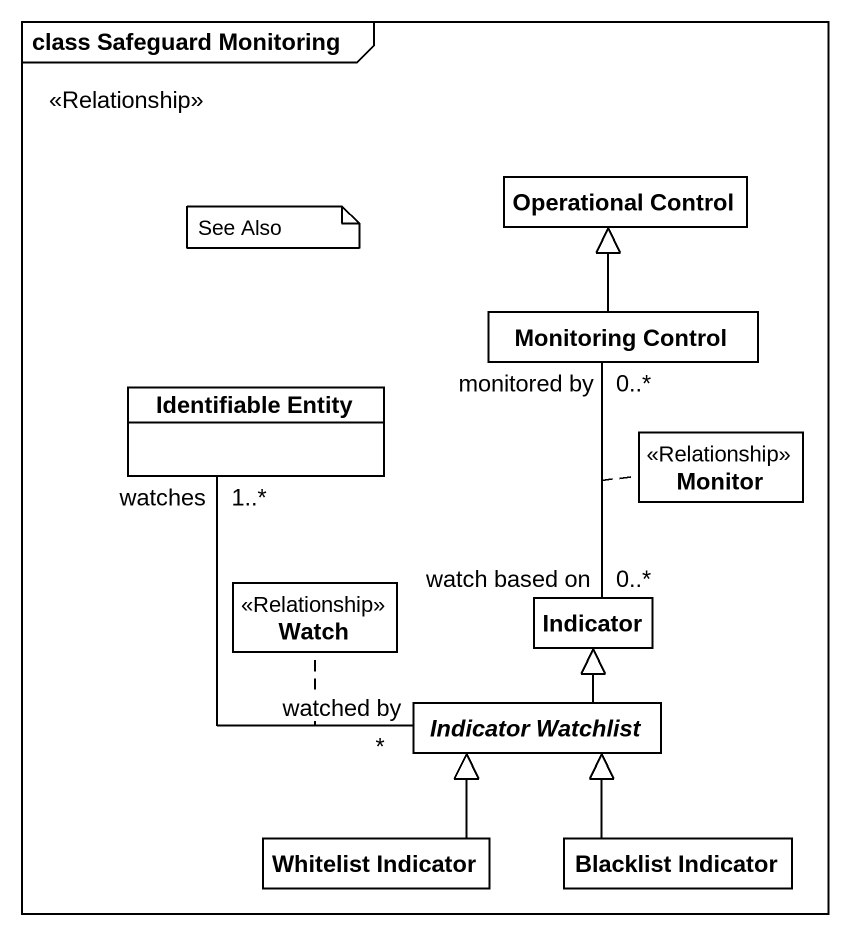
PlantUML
@startuml
mainframe class Safeguard Monitoring
hide circle
hide empty members
class "Operational Control" as Operational_Control
class "Monitoring Control" as Monitoring_Control
class "Identifiable Entity" as Identifiable_Entity
class Monitor <<Relationship>>
class Watch <<Relationship>>
class Indicator
abstract class "Indicator Watchlist" as Indicator_Watchlist
class "Whitelist Indicator" as Whitelist_Indicator
class "Blacklist Indicator" as Blacklist_Indicator
Monitoring_Control -up-|> Operational_Control
Monitoring_Control "monitored by\n0..*" -- "watch based on\n0..*" Indicator
(Monitoring_Control, Indicator) .. Monitor
Indicator_Watchlist "watched by\n*" -up- "watches\n1..*" Identifiable_Entity : <<Relationship>>
(Indicator_Watchlist, Identifiable_Entity) .. Watch
Indicator_Watchlist -up-|> Indicator
Whitelist_Indicator -up-|> Indicator_Watchlist
Blacklist_Indicator -up-|> Indicator_Watchlist
note as N1
  See Also
end note
@enduml
